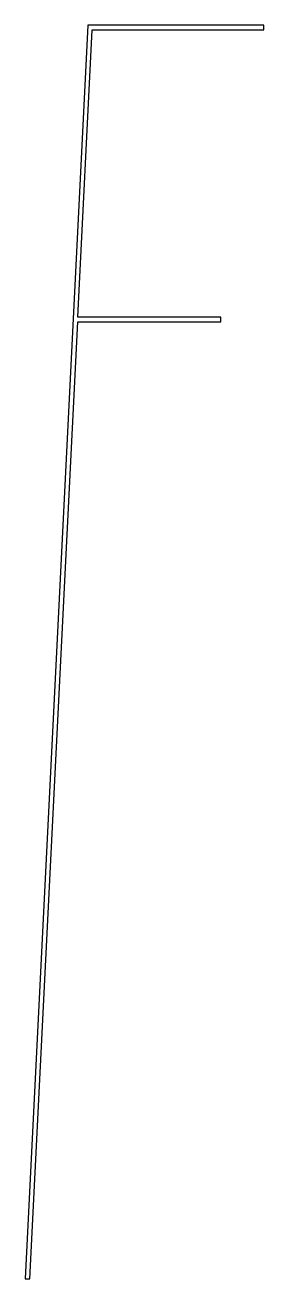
# Model space of a CAD drawing. Header units: metres. Extents: x -600 to -100, y 2200 to 4820.
import ezdxf

# ---------------------------------------------------------------- set-up
doc = ezdxf.new("R2010")
doc.units = ezdxf.units.M

msp = doc.modelspace()

# ---------------------------------------------------------------- linework, layer by layer
at = {"layer": 'PARAMETRIX'}
for p, q in [((-468.9098, 4820), (-600.2381, 2200)), ((-489.4737, 4210), (-459.3985, 4810)), ((-100, 4820), (-468.9098, 4820)), ((-459.3985, 4810), (-100, 4810)), ((-100, 4810), (-100, 4820)), ((-590.2256, 2200), (-489.9749, 4200)), ((-489.9749, 4200), (-190.4887, 4200)), ((-190.4887, 4210), (-489.4737, 4210)), ((-190.4887, 4200), (-190.4887, 4210)), ((-600.2381, 2200), (-590.2256, 2200))]:
    msp.add_line(p, q, dxfattribs=at)

doc.saveas('drawing.dxf')
